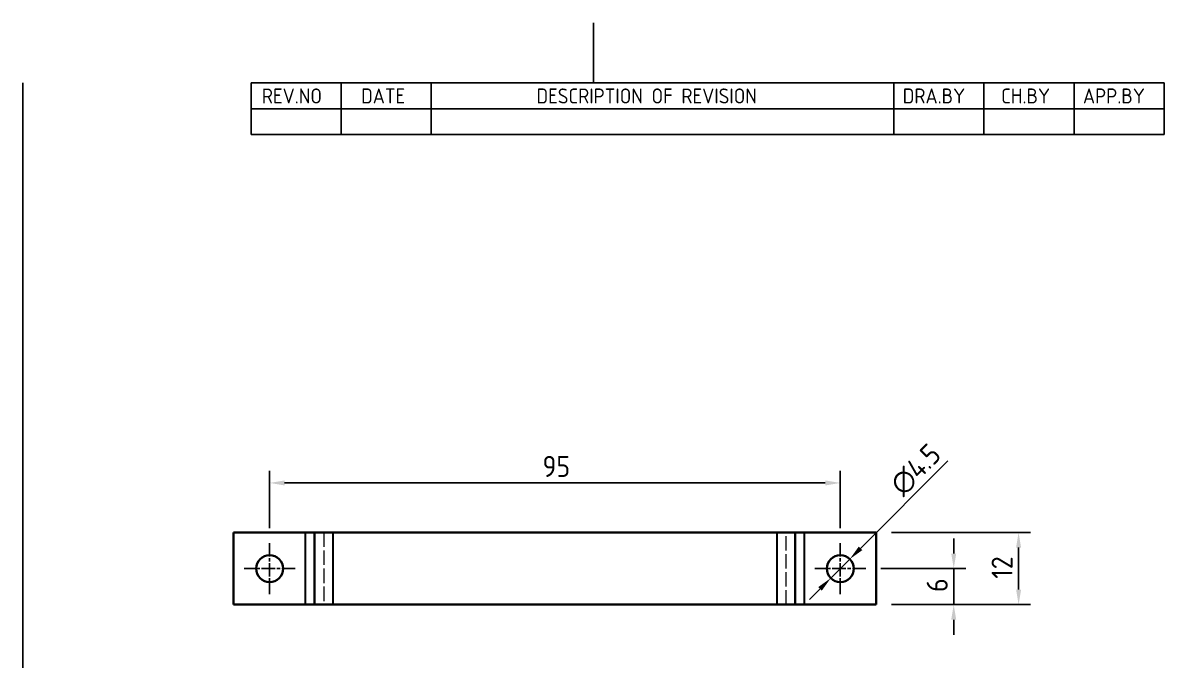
# Model space of a CAD drawing. Header units: millimetres. Extents: x 0 to 210, y 0 to 297.
# Drawn here: x 10 to 200, y 191 to 297 of the extents above; entities that cross this region are included whole.
import ezdxf

# ---------------------------------------------------------------- set-up
doc = ezdxf.new("R2010")
doc.units = ezdxf.units.MM
doc.linetypes.add('CHAIN', pattern=[0.35429999999999995, 0.2362, -0.0295, 0.0591, -0.0295])
doc.linetypes.add('DASHED', pattern=[0.2067, 0.1654, -0.0413])
doc.layers.get('0').update_dxf_attribs({"color": 3, "lineweight": 25})
for name, color, linetype, lineweight in [('가려진 것(ISO)', 2, 'DASHED', 18), ('가시적인 것(ISO)', 3, 'Continuous', 40), ('가시적인 좁은 것(ISO)', 3, 'Continuous', 35), ('경계(ISO)', 7, 'Continuous', 25), ('기호(ISO)', 5, 'Continuous', 25), ('중심 표식(ISO)', 1, 'Continuous', 25), ('치수(ISO)', 2, 'Continuous', 25)]:
    doc.layers.add(name, color=color, linetype=linetype, lineweight=lineweight)
doc.styles.add('ISO ProportionalPSTEK', font='isocp.shx')
doc.styles.add('치수 텍스트_PSTEK_POSCO', font='isocp.shx')
doc.dimstyles.new('치수_PSTEK_POSCO', dxfattribs={"dimtxt": 3.5, "dimasz": 2.5, "dimexe": 2, "dimexo": 2.5, "dimgap": 1, "dimtad": 1, "dimrnd": 1e-08, "dimdsep": 46, "dimtxsty": '치수 텍스트_PSTEK_POSCO', "dimcen": 0.09, "dimdle": 10, "dimclrd": 7, "dimclre": 7, "dimclrt": 2, "dimadec": 1, "dimazin": 2, "dimtfac": 1, "dimtmove": 0, "dimatfit": 3, "dimfxl": 0, "dimtolj": 1, "dimlwd": -1, "dimlwe": -1, "dimarcsym": 0})

# ---------------------------------------------------------------- blocks, each defined once
blk = doc.blocks.new('경계 Default Border')
at = {"layer": '경계(ISO)', "flags": 128}
for points in [[(105, 297.0000076293945), (105, 287.0000076293945)], [(10, 10), (10, 287.0000076293945)]]:
    blk.add_lwpolyline(points, dxfattribs=at)
blk = doc.blocks.new('리비전 내역')
at = {"layer": '기호(ISO)'}
for p, q in [((48.00000000000001, 287.0000076293945), (200, 287.0000076293945)), ((48.00000000000001, 287.0000076293945), (48.00000000000001, 282.7200076293945)), ((63.00000000000001, 287.0000076293945), (63.00000000000001, 282.7200076293945)), ((78, 287.0000076293945), (78, 282.7200076293945)), ((155, 287.0000076293945), (155, 282.7200076293945)), ((170, 287.0000076293945), (170, 282.7200076293945)), ((185, 287.0000076293945), (185, 282.7200076293945)), ((200, 287.0000076293945), (200, 282.7200076293945)), ((48.00000000000001, 282.7200076293945), (200, 282.7200076293945)), ((48.00000000000001, 282.7200076293945), (48.00000000000001, 278.4400076293945)), ((63.00000000000001, 282.7200076293945), (63.00000000000001, 278.4400076293945)), ((78, 282.7200076293945), (78, 278.4400076293945)), ((155, 282.7200076293945), (155, 278.4400076293945)), ((170, 282.7200076293945), (170, 278.4400076293945)), ((185, 282.7200076293945), (185, 278.4400076293945)), ((200, 282.7200076293945), (200, 278.4400076293945)), ((48.00000000000001, 278.4400076293945), (200, 278.4400076293945))]:
    blk.add_line(p, q, dxfattribs=at)
at = {"layer": '기호(ISO)', "color": 2, "char_height": 2.5, "attachment_point": 7, "style": 'ISO ProportionalPSTEK'}
for s, insert in [('REV.NO', (49.7871163682308, 283.5831900503393)), ('DATE', (66.31423177283666, 283.5831900503393)), ('DESCRIPTION OF REVISION', (95.50702043336295, 283.5831900503393)), ('DRA.BY', (156.4757339553203, 283.5831900503393)), ('CH.BY', (172.8642915086116, 283.5831900503393)), ('APP.BY', (186.4777339604403, 283.5831900503393))]:
    blk.add_mtext(s, dxfattribs=dict(at, insert=insert))
blk = doc.blocks.new('*D22')
at = {"layer": 'Defpoints', "color": 0}
for p in [(146.0812764722455, 220.4514532709004), (51.08127647224549, 210.4514532709004), (146.0812764722455, 210.4514532709004)]:
    blk.add_point(p, dxfattribs=at)
at = {"layer": '치수(ISO)', "color": 7}
for p, q in [((51.08127647224549, 212.9514532709004), (51.08127647224549, 222.4514532709004)), ((146.0812764722455, 212.9514532709004), (146.0812764722455, 222.4514532709004)), ((53.58127647224549, 220.4514532709004), (143.5812764722455, 220.4514532709004))]:
    blk.add_line(p, q, dxfattribs=at)
for points in [[(53.58127647224549, 220.8681199375671), (53.58127647224549, 220.0347866042337), (51.08127647224549, 220.4514532709004)], [(143.5812764722455, 220.8681199375671), (143.5812764722455, 220.0347866042337), (146.0812764722455, 220.4514532709004)]]:
    blk.add_solid(points, dxfattribs=at)
at = {"layer": '치수(ISO)', "color": 2, "insert": (96.51130172541491, 223.2014532709004), "char_height": 3.5, "attachment_point": 4, "style": '치수 텍스트_PSTEK_POSCO'}
blk.add_mtext('\\A1;95', dxfattribs=at)
blk = doc.blocks.new('*D24')
at = {"layer": 'Defpoints', "color": 0}
for p in [(150.3312764722455, 206.2014532709003), (164.9702647932777, 206.2014532709003), (152.0812764722454, 200.2014532709004)]:
    blk.add_point(p, dxfattribs=at)
at = {"layer": '치수(ISO)', "color": 7}
for p, q in [((164.9702647932777, 208.7014532709003), (164.9702647932777, 211.2014532709003)), ((152.8312764722455, 206.2014532709003), (166.9702647932777, 206.2014532709003)), ((164.9702647932777, 200.2014532709004), (164.9702647932777, 206.2014532709003)), ((154.5812764722454, 200.2014532709004), (166.9702647932777, 200.2014532709004)), ((164.9702647932777, 197.7014532709004), (164.9702647932777, 195.2014532709004))]:
    blk.add_line(p, q, dxfattribs=at)
for points in [[(164.553598126611, 208.7014532709003), (165.3869314599443, 208.7014532709003), (164.9702647932777, 206.2014532709003)], [(164.553598126611, 197.7014532709004), (165.3869314599443, 197.7014532709004), (164.9702647932777, 200.2014532709004)]]:
    blk.add_solid(points, dxfattribs=at)
at = {"layer": '치수(ISO)', "color": 2, "insert": (162.2202647932776, 202.3099178378295), "char_height": 3.5, "attachment_point": 4, "rotation": 90, "style": '치수 텍스트_PSTEK_POSCO'}
blk.add_mtext('\\A1;6', dxfattribs=at)
blk = doc.blocks.new('*D25')
at = {"layer": 'Defpoints', "color": 0}
for p in [(152.0812764722453, 212.2014532709004), (175.7669963334244, 212.2014532709004), (152.0812764722454, 200.2014532709004)]:
    blk.add_point(p, dxfattribs=at)
at = {"layer": '치수(ISO)', "color": 7}
for p, q in [((154.5812764722453, 212.2014532709004), (177.7669963334244, 212.2014532709004)), ((175.7669963334244, 202.7014532709004), (175.7669963334244, 209.7014532709004)), ((154.5812764722454, 200.2014532709004), (177.7669963334244, 200.2014532709004))]:
    blk.add_line(p, q, dxfattribs=at)
for points in [[(175.3503296667577, 209.7014532709004), (176.1836630000911, 209.7014532709004), (175.7669963334244, 212.2014532709004)], [(175.3503296667577, 202.7014532709004), (176.1836630000911, 202.7014532709004), (175.7669963334244, 200.2014532709004)]]:
    blk.add_solid(points, dxfattribs=at)
at = {"layer": '치수(ISO)', "color": 2, "insert": (173.0166518452354, 204.5213499244437), "char_height": 3.5, "attachment_point": 4, "rotation": 90, "style": '치수 텍스트_PSTEK_POSCO'}
blk.add_mtext('\\A1;12', dxfattribs=at)
blk = doc.blocks.new('*D26')
at = {"layer": 'Defpoints', "color": 0}
for p in [(147.6722667299155, 207.7924435285698), (144.4902862145755, 204.6104630132309)]:
    blk.add_point(p, dxfattribs=at)
at = {"layer": '치수(ISO)', "color": 7}
for p, q in [((149.4400336828821, 209.5602104815359), (164.0116057163204, 224.1317825149698)), ((144.4902862145755, 204.6104630132309), (147.6722667299155, 207.7924435285698)), ((142.7225192616089, 202.8426960602648), (140.9547523086422, 201.0749291072987))]:
    blk.add_line(p, q, dxfattribs=at)
for points in [[(149.1454058573877, 209.8548383070304), (149.7346615083764, 209.2655826560415), (147.6722667299155, 207.7924435285698)], [(142.4278914361145, 203.1373238857592), (143.0171470871032, 202.5480682347703), (144.4902862145755, 204.6104630132309)]]:
    blk.add_solid(points, dxfattribs=at)
at = {"layer": '치수(ISO)', "color": 2, "insert": (155.3177456983183, 219.3270097934959), "char_height": 3.5, "attachment_point": 4, "rotation": 44.999999999991296, "style": '치수 텍스트_PSTEK_POSCO'}
blk.add_mtext('\\A1;∅4.5', dxfattribs=at)

msp = doc.modelspace()

# ---------------------------------------------------------------- linework, layer by layer
at = {"layer": '가려진 것(ISO)', "ltscale": 14.5137882232666}
for p, q in [((60.08127647224552, 212.2014532709004), (60.08127647224553, 200.2014532709004)), ((137.0812764722455, 200.2014532709004), (137.0812764722455, 212.2014532709004))]:
    msp.add_line(p, q, dxfattribs=at)
at = {"layer": '가시적인 것(ISO)'}
for p, q in [((45.08127647224536, 212.2014532709004), (57.08127647224537, 212.2014532709004)), ((45.08127647224536, 212.2014532709004), (45.08127647224538, 200.2014532709004)), ((57.08127647224538, 212.2014532709004), (58.58127647224541, 212.2014532709004)), ((58.58127647224553, 200.2014532709004), (58.58127647224552, 212.2014532709004)), ((61.58127647224552, 212.2014532709004), (58.58127647224551, 212.2014532709004)), ((135.5812764722455, 212.2014532709004), (61.58127647224552, 212.2014532709004)), ((138.5812764722455, 212.2014532709004), (135.5812764722455, 212.2014532709004)), ((140.0812764722454, 212.2014532709004), (138.5812764722454, 212.2014532709004)), ((138.5812764722455, 212.2014532709004), (138.5812764722455, 200.2014532709004)), ((152.0812764722453, 212.2014532709004), (140.0812764722454, 212.2014532709004)), ((152.0812764722454, 200.2014532709004), (152.0812764722453, 212.2014532709004)), ((45.08127647224538, 200.2014532709004), (57.08127647224538, 200.2014532709004)), ((57.08127647224539, 200.2014532709004), (58.58127647224539, 200.2014532709004)), ((58.58127647224553, 200.2014532709004), (61.58127647224552, 200.2014532709004)), ((61.58127647224552, 200.2014532709004), (135.5812764722455, 200.2014532709004)), ((135.5812764722455, 200.2014532709004), (138.5812764722455, 200.2014532709004)), ((140.0812764722454, 200.2014532709004), (138.5812764722454, 200.2014532709004)), ((152.0812764722454, 200.2014532709004), (140.0812764722454, 200.2014532709004))]:
    msp.add_line(p, q, dxfattribs=at)
for centre in [(51.08127647224549, 206.2014532709004), (146.0812764722455, 206.2014532709003)]:
    msp.add_circle(centre, 2.25, dxfattribs=at)
at = {"layer": '가시적인 좁은 것(ISO)'}
for p, q in [((57.08127647224538, 200.2014532709004), (57.08127647224537, 212.2014532709004)), ((61.58127647224551, 212.2014532709004), (61.58127647224552, 200.2014532709004)), ((135.5812764722455, 200.2014532709004), (135.5812764722455, 212.2014532709004)), ((140.0812764722454, 212.2014532709004), (140.0812764722454, 200.2014532709004))]:
    msp.add_line(p, q, dxfattribs=at)
at = {"layer": '중심 표식(ISO)', "linetype": 'CHAIN', "ltscale": 9.445162773132324}
for p, q in [((51.08127647224549, 210.4514532709004), (51.08127647224549, 201.9514532709004)), ((146.0812764722455, 210.4514532709004), (146.0812764722455, 201.9514532709003)), ((55.33127647224549, 206.2014532709004), (46.83127647224549, 206.2014532709004)), ((150.3312764722455, 206.2014532709003), (141.8312764722455, 206.2014532709003))]:
    msp.add_line(p, q, dxfattribs=at)

# ---------------------------------------------------------------- block references
msp.add_blockref('경계 Default Border', (0, 0))
at = {"layer": '기호(ISO)'}
msp.add_blockref('리비전 내역', (0, 0), dxfattribs=at)

# ---------------------------------------------------------------- dimensions: what is measured, and where the dimension line sits
at = {"layer": '치수(ISO)', "color": 7}
dim = msp.add_diameter_dim_2p(p1=(144.4902862145755, 204.6104630132309), p2=(147.6722667299155, 207.7924435285698), dimstyle='치수_PSTEK_POSCO', override={"dimdec": 2, "dimlfac": 1, "dimtp": 0, "dimtm": -0, "dimtdec": 2, "dimatfit": 2}, dxfattribs=at)
dim.commit()
dim.dimension.update_dxf_attribs({"geometry": '*D26', "text_midpoint": (160.2833941408574, 220.403570939508), "dimtype": 163})
for base, p1, p2, angle, override, picture, middle in [((146.0812764722455, 220.4514532709004), (51.08127647224549, 210.4514532709004), (146.0812764722455, 210.4514532709004), 180, {"dimdec": 2, "dimtp": 0, "dimtm": -0, "dimtdec": 2, "dimtofl": 0, "dimatfit": 1}, '*D22', (98.58127647224549, 220.4514532709004)), ((164.9702647932777, 206.2014532709003), (152.0812764722454, 200.2014532709004), (150.3312764722455, 206.2014532709003), 90, {"dimdec": 2, "dimtp": 0, "dimtm": -0, "dimtdec": 2, "dimtofl": 1, "dimatfit": 1}, '*D24', (164.9702647932776, 203.2014532709004)), ((175.7669963334244, 212.2014532709004), (152.0812764722454, 200.2014532709004), (152.0812764722453, 212.2014532709004), 90, {"dimdec": 2, "dimtp": 0, "dimtm": -0, "dimtdec": 2, "dimtofl": 0, "dimatfit": 1}, '*D25', (175.7669963334243, 206.2014532709003))]:
    dim = msp.add_linear_dim(base=base, p1=p1, p2=p2, angle=angle, dimstyle='치수_PSTEK_POSCO', override=override, dxfattribs=at)
    dim.commit()
    dim.dimension.update_dxf_attribs({"geometry": picture, "text_midpoint": middle, "dimtype": 160})

doc.saveas('drawing.dxf')
